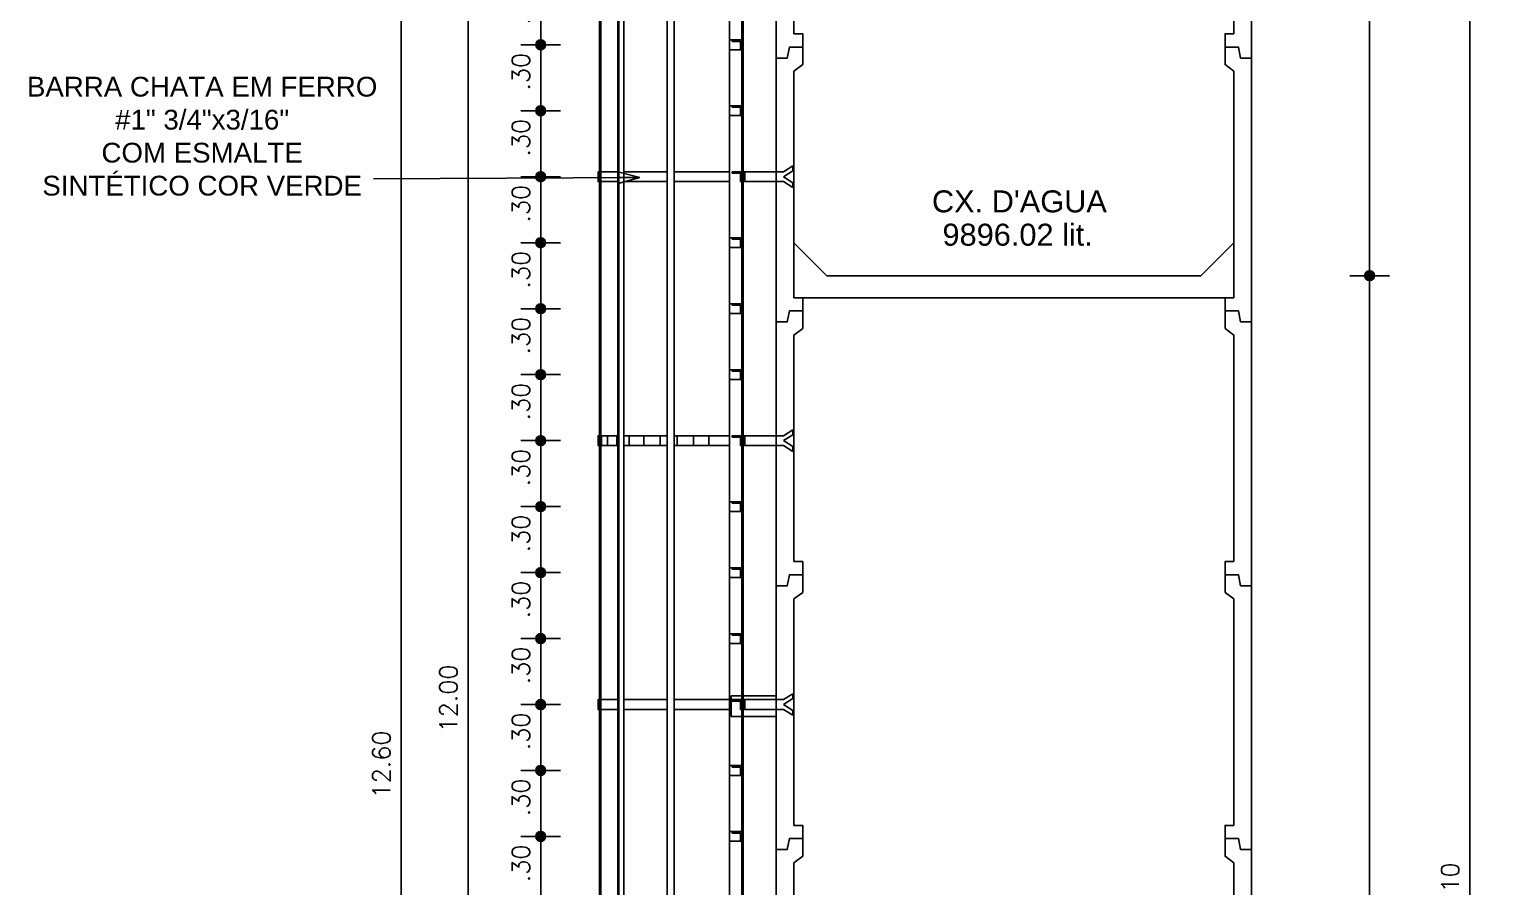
# Model space of a CAD drawing. Header units: millimetres. Extents: x 490 to 675, y -160 to -87.
# Drawn here: x 535.88 to 542.52, y -103.97 to -100.07 of the extents above; entities that cross this region are included whole.
import ezdxf
from ezdxf.enums import TextEntityAlignment as Align
from ezdxf.xclip import XClip

# ---------------------------------------------------------------- set-up
doc = ezdxf.new("R2010")
doc.units = ezdxf.units.MM
doc.header["$LTSCALE"] = 2.5
doc.header["$XCLIPFRAME"] = 2
doc.linetypes.add('DASHED2', pattern=[0.375, 0.25, -0.125])
doc.linetypes.add('HIDDEN2', pattern=[0.1875, 0.125, -0.0625])
for name, color, linetype in [('AN_TEXTOS', 2, 'Continuous'), ('ARQ_CORTE', 3, 'Continuous'), ('ARQ_ESTRUTURA', 6, 'Continuous'), ('ARQ_HAT', 8, 'Continuous'), ('ARQ_PROJEÇÃO', 8, 'DASHED2'), ('ARQ_VISTA1', 7, 'Continuous'), ('ARQ_VISTA2', 2, 'Continuous'), ('COTAS', 1, 'Continuous'), ('Leader', 1, 'Continuous'), ('TXAMB', 2, 'Continuous')]:
    doc.layers.add(name, color=color, linetype=linetype)
doc.styles.add('ARIAL', font='arial.ttf')
doc.styles.add('COTA50', font='ROMANS.shx')
doc.dimstyles.new('COTA50', dxfattribs={"dimtxt": 0.08, "dimasz": 0.09, "dimexe": 0.05, "dimexo": 0.95, "dimgap": 0.05, "dimtad": 1, "dimzin": 4, "dimdsep": 46, "dimtxsty": 'COTA50', "dimblk": 'bola', "dimcen": -0.1, "dimdle": 0.05, "dimse1": 1, "dimse2": 1, "dimclrd": 256, "dimclre": 3, "dimclrt": 2, "dimadec": 0, "dimazin": 0, "dimtfac": 1, "dimtix": 1, "dimtmove": 2, "dimatfit": 3, "dimldrblk": 'bola', "dimfxl": 1, "dimtvp": 1.25, "dimtolj": 1, "dimtzin": 4, "dimarcsym": 0})
doc.dimstyles.new('COTA50$7', dxfattribs={"dimtxt": 0.09, "dimasz": 0.1, "dimexe": 0.05, "dimexo": 0.95, "dimgap": 0.1, "dimtad": 1, "dimzin": 4, "dimdsep": 46, "dimtxsty": 'COTA50', "dimblk": 'USERTICK', "dimblk1": 'OPEN30', "dimblk2": 'OPEN30', "dimsah": 1, "dimcen": -0.1, "dimdle": 0.05, "dimse1": 1, "dimse2": 1, "dimclrd": 256, "dimclre": 3, "dimclrt": 2, "dimadec": 0, "dimazin": 0, "dimtfac": 1, "dimtix": 1, "dimtmove": 2, "dimatfit": 3, "dimldrblk": 'OPEN30', "dimfxl": 1, "dimtvp": 1.25, "dimtolj": 1, "dimtzin": 4, "dimarcsym": 0})

# ---------------------------------------------------------------- blocks, each defined once
blk = doc.blocks.new('Degrau_Corte3')
at = {"layer": 'ARQ_VISTA1'}
for p, q in [((-0.7973, 0.0221), (-0.7198, 0.0221)), ((-0.6928, 0.0221), (-0.4958, 0.0221)), ((-0.4641, 0.0221), (-0.2125, 0.0221)), ((-0.15, 0.0221), (0, 0.0221)), ((-0.1436, -0.0221), (-0.1436, 0.0221)), ((-0.7973, -0.0221), (-0.7198, -0.0221)), ((-0.6928, -0.0221), (-0.4958, -0.0221)), ((-0.4641, -0.0221), (-0.2125, -0.0221)), ((-0.15, -0.0221), (0, -0.0221))]:
    blk.add_line(p, q, dxfattribs=at)
at = {"layer": 'ARQ_VISTA2', "color": 3}
for points in [[(-0.8036, -0.0221), (-0.81, -0.0221), (-0.81, 0.0221), (-0.8036, 0.0221)], [(-0.2005, 0.0157), (-0.1627, 0.0157), (-0.1627, -0.0221), (-0.1563, -0.0221), (-0.1563, 0.0221), (-0.2005, 0.0221)]]:
    blk.add_lwpolyline(points, close=True, dxfattribs=at)
blk = doc.blocks.new('bola')
blk.add_hatch(color=0).paths.add_polyline_path([(-0.25, 0, 1), (0.25, 0, 1)])
at = {"color": 0}
for p, q in [((0, 1), (0, 0.25)), ((-1, 0), (-0.25, 0)), ((0.25, 0), (1, 0)), ((0, -0.25), (0, -1))]:
    blk.add_line(p, q, dxfattribs=at)
blk.add_circle((0, 0), 0.25, dxfattribs=at)
blk = doc.blocks.new('*D86')
at = {"layer": 'COTAS', "lineweight": -2}
for p, q in [((538.2024, -103.3522), (538.2024, -103.2622)), ((538.2024, -103.7422), (538.2024, -103.4422)), ((538.2024, -103.8322), (538.2024, -103.9222))]:
    blk.add_line(p, q, dxfattribs=at)
at = {"layer": 'DEFPOINTS', "color": 0}
for p in [(538.2024, -103.4422), (539.039, -103.4422), (539.1827, -103.7422)]:
    blk.add_point(p, dxfattribs=at)
at = {"layer": 'COTAS', "lineweight": -2, "xscale": 0.09, "yscale": 0.09, "zscale": 0.09}
for p, rotation in [((538.2024, -103.4422), 270), ((538.2024, -103.7422), 90)]:
    blk.add_blockref('bola', p, dxfattribs=dict(at, rotation=rotation))
at = {"layer": 'COTAS', "color": 2, "insert": (538.1124, -103.5922), "char_height": 0.08, "attachment_point": 5, "rotation": 90, "style": 'COTA50'}
blk.add_mtext('\\A1; .30', dxfattribs=at)
blk = doc.blocks.new('*D87')
at = {"layer": 'COTAS', "lineweight": -2}
for p, q in [((538.2024, -103.0522), (538.2024, -102.9622)), ((538.2024, -103.4422), (538.2024, -103.1422)), ((538.2024, -103.5322), (538.2024, -103.6222))]:
    blk.add_line(p, q, dxfattribs=at)
at = {"layer": 'DEFPOINTS', "color": 0}
for p in [(538.2024, -103.1422), (539.039, -103.1422), (539.1827, -103.4422)]:
    blk.add_point(p, dxfattribs=at)
at = {"layer": 'COTAS', "lineweight": -2, "xscale": 0.09, "yscale": 0.09, "zscale": 0.09}
for p, rotation in [((538.2024, -103.1422), 270), ((538.2024, -103.4422), 90)]:
    blk.add_blockref('bola', p, dxfattribs=dict(at, rotation=rotation))
at = {"layer": 'COTAS', "color": 2, "insert": (538.1124, -103.2922), "char_height": 0.08, "attachment_point": 5, "rotation": 90, "style": 'COTA50'}
blk.add_mtext('\\A1; .30', dxfattribs=at)
blk = doc.blocks.new('*D88')
at = {"layer": 'COTAS', "lineweight": -2}
for p, q in [((538.2024, -102.7522), (538.2024, -102.6622)), ((538.2024, -103.1422), (538.2024, -102.8422)), ((538.2024, -103.2322), (538.2024, -103.3222))]:
    blk.add_line(p, q, dxfattribs=at)
at = {"layer": 'DEFPOINTS', "color": 0}
for p in [(538.2024, -102.8422), (539.039, -102.8422), (539.1827, -103.1422)]:
    blk.add_point(p, dxfattribs=at)
at = {"layer": 'COTAS', "lineweight": -2, "xscale": 0.09, "yscale": 0.09, "zscale": 0.09}
for p, rotation in [((538.2024, -102.8422), 270), ((538.2024, -103.1422), 90)]:
    blk.add_blockref('bola', p, dxfattribs=dict(at, rotation=rotation))
at = {"layer": 'COTAS', "color": 2, "insert": (538.1124, -102.9922), "char_height": 0.08, "attachment_point": 5, "rotation": 90, "style": 'COTA50'}
blk.add_mtext('\\A1; .30', dxfattribs=at)
blk = doc.blocks.new('*D89')
at = {"layer": 'COTAS', "lineweight": -2}
for p, q in [((538.2024, -102.4522), (538.2024, -102.3622)), ((538.2024, -102.8422), (538.2024, -102.5422)), ((538.2024, -102.9322), (538.2024, -103.0222))]:
    blk.add_line(p, q, dxfattribs=at)
at = {"layer": 'DEFPOINTS', "color": 0}
for p in [(538.2024, -102.5422), (539.039, -102.5422), (539.1827, -102.8422)]:
    blk.add_point(p, dxfattribs=at)
at = {"layer": 'COTAS', "lineweight": -2, "xscale": 0.09, "yscale": 0.09, "zscale": 0.09}
for p, rotation in [((538.2024, -102.5422), 270), ((538.2024, -102.8422), 90)]:
    blk.add_blockref('bola', p, dxfattribs=dict(at, rotation=rotation))
at = {"layer": 'COTAS', "color": 2, "insert": (538.1124, -102.6922), "char_height": 0.08, "attachment_point": 5, "rotation": 90, "style": 'COTA50'}
blk.add_mtext('\\A1; .30', dxfattribs=at)
blk = doc.blocks.new('*D90')
at = {"layer": 'COTAS', "lineweight": -2}
for p, q in [((538.2024, -102.1522), (538.2024, -102.0622)), ((538.2024, -102.5422), (538.2024, -102.2422)), ((538.2024, -102.6322), (538.2024, -102.7222))]:
    blk.add_line(p, q, dxfattribs=at)
at = {"layer": 'DEFPOINTS', "color": 0}
for p in [(538.2024, -102.2422), (539.039, -102.2422), (539.1827, -102.5422)]:
    blk.add_point(p, dxfattribs=at)
at = {"layer": 'COTAS', "lineweight": -2, "xscale": 0.09, "yscale": 0.09, "zscale": 0.09}
for p, rotation in [((538.2024, -102.2422), 270), ((538.2024, -102.5422), 90)]:
    blk.add_blockref('bola', p, dxfattribs=dict(at, rotation=rotation))
at = {"layer": 'COTAS', "color": 2, "insert": (538.1124, -102.3922), "char_height": 0.08, "attachment_point": 5, "rotation": 90, "style": 'COTA50'}
blk.add_mtext('\\A1; .30', dxfattribs=at)
blk = doc.blocks.new('*D91')
at = {"layer": 'COTAS', "lineweight": -2}
for p, q in [((538.2024, -101.8522), (538.2024, -101.7622)), ((538.2024, -102.2422), (538.2024, -101.9422)), ((538.2024, -102.3322), (538.2024, -102.4222))]:
    blk.add_line(p, q, dxfattribs=at)
at = {"layer": 'DEFPOINTS', "color": 0}
for p in [(538.2024, -101.9422), (539.039, -101.9422), (539.1827, -102.2422)]:
    blk.add_point(p, dxfattribs=at)
at = {"layer": 'COTAS', "lineweight": -2, "xscale": 0.09, "yscale": 0.09, "zscale": 0.09}
for p, rotation in [((538.2024, -101.9422), 270), ((538.2024, -102.2422), 90)]:
    blk.add_blockref('bola', p, dxfattribs=dict(at, rotation=rotation))
at = {"layer": 'COTAS', "color": 2, "insert": (538.1124, -102.0922), "char_height": 0.08, "attachment_point": 5, "rotation": 90, "style": 'COTA50'}
blk.add_mtext('\\A1; .30', dxfattribs=at)
blk = doc.blocks.new('*D92')
at = {"layer": 'COTAS', "lineweight": -2}
for p, q in [((538.2024, -101.5522), (538.2024, -101.4622)), ((538.2024, -101.9422), (538.2024, -101.6422)), ((538.2024, -102.0322), (538.2024, -102.1222))]:
    blk.add_line(p, q, dxfattribs=at)
at = {"layer": 'DEFPOINTS', "color": 0}
for p in [(538.2024, -101.6422), (539.039, -101.6422), (539.1827, -101.9422)]:
    blk.add_point(p, dxfattribs=at)
at = {"layer": 'COTAS', "lineweight": -2, "xscale": 0.09, "yscale": 0.09, "zscale": 0.09}
for p, rotation in [((538.2024, -101.6422), 270), ((538.2024, -101.9422), 90)]:
    blk.add_blockref('bola', p, dxfattribs=dict(at, rotation=rotation))
at = {"layer": 'COTAS', "color": 2, "insert": (538.1124, -101.7922), "char_height": 0.08, "attachment_point": 5, "rotation": 90, "style": 'COTA50'}
blk.add_mtext('\\A1; .30', dxfattribs=at)
blk = doc.blocks.new('*D93')
at = {"layer": 'COTAS', "lineweight": -2}
for p, q in [((538.2024, -101.2522), (538.2024, -101.1622)), ((538.2024, -101.6422), (538.2024, -101.3422)), ((538.2024, -101.7322), (538.2024, -101.8222))]:
    blk.add_line(p, q, dxfattribs=at)
at = {"layer": 'DEFPOINTS', "color": 0}
for p in [(538.2024, -101.3422), (539.039, -101.3422), (539.1827, -101.6422)]:
    blk.add_point(p, dxfattribs=at)
at = {"layer": 'COTAS', "lineweight": -2, "xscale": 0.09, "yscale": 0.09, "zscale": 0.09}
for p, rotation in [((538.2024, -101.3422), 270), ((538.2024, -101.6422), 90)]:
    blk.add_blockref('bola', p, dxfattribs=dict(at, rotation=rotation))
at = {"layer": 'COTAS', "color": 2, "insert": (538.1124, -101.4922), "char_height": 0.08, "attachment_point": 5, "rotation": 90, "style": 'COTA50'}
blk.add_mtext('\\A1; .30', dxfattribs=at)
blk = doc.blocks.new('*D94')
at = {"layer": 'COTAS', "lineweight": -2}
for p, q in [((538.2024, -100.9522), (538.2024, -100.8622)), ((538.2024, -101.3422), (538.2024, -101.0422)), ((538.2024, -101.4322), (538.2024, -101.5222))]:
    blk.add_line(p, q, dxfattribs=at)
at = {"layer": 'DEFPOINTS', "color": 0}
for p in [(538.2024, -101.0422), (539.039, -101.0422), (539.1827, -101.3422)]:
    blk.add_point(p, dxfattribs=at)
at = {"layer": 'COTAS', "lineweight": -2, "xscale": 0.09, "yscale": 0.09, "zscale": 0.09}
for p, rotation in [((538.2024, -101.0422), 270), ((538.2024, -101.3422), 90)]:
    blk.add_blockref('bola', p, dxfattribs=dict(at, rotation=rotation))
at = {"layer": 'COTAS', "color": 2, "insert": (538.1124, -101.1922), "char_height": 0.08, "attachment_point": 5, "rotation": 90, "style": 'COTA50'}
blk.add_mtext('\\A1; .30', dxfattribs=at)
blk = doc.blocks.new('*D95')
at = {"layer": 'COTAS', "lineweight": -2}
for p, q in [((538.2024, -100.6522), (538.2024, -100.5622)), ((538.2024, -101.0422), (538.2024, -100.7422)), ((538.2024, -101.1322), (538.2024, -101.2222))]:
    blk.add_line(p, q, dxfattribs=at)
at = {"layer": 'DEFPOINTS', "color": 0}
for p in [(538.2024, -100.7422), (539.039, -100.7422), (539.1827, -101.0422)]:
    blk.add_point(p, dxfattribs=at)
at = {"layer": 'COTAS', "lineweight": -2, "xscale": 0.09, "yscale": 0.09, "zscale": 0.09}
for p, rotation in [((538.2024, -100.7422), 270), ((538.2024, -101.0422), 90)]:
    blk.add_blockref('bola', p, dxfattribs=dict(at, rotation=rotation))
at = {"layer": 'COTAS', "color": 2, "insert": (538.1124, -100.8922), "char_height": 0.08, "attachment_point": 5, "rotation": 90, "style": 'COTA50'}
blk.add_mtext('\\A1; .30', dxfattribs=at)
blk = doc.blocks.new('*D96')
at = {"layer": 'COTAS', "lineweight": -2}
for p, q in [((538.2024, -100.3522), (538.2024, -100.2622)), ((538.2024, -100.7422), (538.2024, -100.4422)), ((538.2024, -100.8322), (538.2024, -100.9222))]:
    blk.add_line(p, q, dxfattribs=at)
at = {"layer": 'DEFPOINTS', "color": 0}
for p in [(538.2024, -100.4422), (539.039, -100.4422), (539.1827, -100.7422)]:
    blk.add_point(p, dxfattribs=at)
at = {"layer": 'COTAS', "lineweight": -2, "xscale": 0.09, "yscale": 0.09, "zscale": 0.09}
for p, rotation in [((538.2024, -100.4422), 270), ((538.2024, -100.7422), 90)]:
    blk.add_blockref('bola', p, dxfattribs=dict(at, rotation=rotation))
at = {"layer": 'COTAS', "color": 2, "insert": (538.1124, -100.5922), "char_height": 0.08, "attachment_point": 5, "rotation": 90, "style": 'COTA50'}
blk.add_mtext('\\A1; .30', dxfattribs=at)
blk = doc.blocks.new('*D97')
at = {"layer": 'COTAS', "lineweight": -2}
for p, q in [((538.2024, -100.0522), (538.2024, -99.9622)), ((538.2024, -100.4422), (538.2024, -100.1422)), ((538.2024, -100.5322), (538.2024, -100.6222))]:
    blk.add_line(p, q, dxfattribs=at)
at = {"layer": 'DEFPOINTS', "color": 0}
for p in [(538.2024, -100.1422), (539.039, -100.1422), (539.1827, -100.4422)]:
    blk.add_point(p, dxfattribs=at)
at = {"layer": 'COTAS', "lineweight": -2, "xscale": 0.09, "yscale": 0.09, "zscale": 0.09}
for p, rotation in [((538.2024, -100.1422), 270), ((538.2024, -100.4422), 90)]:
    blk.add_blockref('bola', p, dxfattribs=dict(at, rotation=rotation))
at = {"layer": 'COTAS', "color": 2, "insert": (538.1124, -100.2922), "char_height": 0.08, "attachment_point": 5, "rotation": 90, "style": 'COTA50'}
blk.add_mtext('\\A1; .30', dxfattribs=at)
blk = doc.blocks.new('*D98')
at = {"layer": 'COTAS', "lineweight": -2}
for p, q in [((538.2024, -99.7522), (538.2024, -99.6622)), ((538.2024, -100.1422), (538.2024, -99.8422)), ((538.2024, -100.2322), (538.2024, -100.3222))]:
    blk.add_line(p, q, dxfattribs=at)
at = {"layer": 'DEFPOINTS', "color": 0}
for p in [(538.2024, -99.8422), (539.039, -99.8422), (539.1827, -100.1422)]:
    blk.add_point(p, dxfattribs=at)
at = {"layer": 'COTAS', "lineweight": -2, "xscale": 0.09, "yscale": 0.09, "zscale": 0.09}
for p, rotation in [((538.2024, -99.8422), 270), ((538.2024, -100.1422), 90)]:
    blk.add_blockref('bola', p, dxfattribs=dict(at, rotation=rotation))
at = {"layer": 'COTAS', "color": 2, "insert": (538.1124, -99.9922), "char_height": 0.08, "attachment_point": 5, "rotation": 90, "style": 'COTA50'}
blk.add_mtext('\\A1; .30', dxfattribs=at)
blk = doc.blocks.new('*D106')
at = {"layer": 'COTAS', "lineweight": -2}
blk.add_line((537.8728, -109.0522), (537.8728, -97.2322), dxfattribs=at)
at = {"layer": 'DEFPOINTS', "color": 0}
for p in [(537.8728, -97.1422), (538.4632, -97.1422), (538.3727, -109.1422)]:
    blk.add_point(p, dxfattribs=at)
at = {"layer": 'COTAS', "lineweight": -2, "xscale": 0.09, "yscale": 0.09, "zscale": 0.09}
for p, rotation in [((537.8728, -97.1422), 90), ((537.8728, -109.1422), 270)]:
    blk.add_blockref('bola', p, dxfattribs=dict(at, rotation=rotation))
at = {"layer": 'COTAS', "color": 2, "insert": (537.7828, -103.1422), "char_height": 0.08, "attachment_point": 5, "rotation": 90, "style": 'COTA50'}
blk.add_mtext('\\A1; 12.00', dxfattribs=at)
blk = doc.blocks.new('_OPEN30')
at = {"color": 0, "linetype": 'ByBlock', "ltscale": 0.5}
for p, q in [((-1, 0.268), (0, 0)), ((0, 0), (-1, -0.268)), ((0, 0), (-1, 0))]:
    blk.add_line(p, q, dxfattribs=at)
blk = doc.blocks.new('USERTICK')
at = {"color": 0}
for p, q in [((0, 1), (0, -1)), ((-1, 0), (1, 0))]:
    blk.add_line(p, q, dxfattribs=at)
blk.add_circle((0, 0), 0.25, dxfattribs=at)
blk = doc.blocks.new('Chumbador')
at = {"linetype": 'HIDDEN2'}
for p, q in [((0, 0), (0.033, 0)), ((0.033, 0), (0.0757, 0.0269)), ((0.033, -0.0221), (0.0757, 0.0048)), ((0.0757, 0.0269), (0.0757, 0.0048)), ((0, -0.0442), (0.033, -0.0442)), ((0.033, -0.0221), (0.0757, -0.049)), ((0.033, -0.0442), (0.0757, -0.071)), ((0.0757, -0.049), (0.0757, -0.071))]:
    blk.add_line(p, q, dxfattribs=at)
blk = doc.blocks.new('*D109')
at = {"layer": 'COTAS', "lineweight": -2}
for p, q in [((538.2024, -103.9522), (538.2024, -103.8622)), ((538.2024, -104.3422), (538.2024, -104.0422)), ((538.2024, -104.4322), (538.2024, -104.5222))]:
    blk.add_line(p, q, dxfattribs=at)
at = {"layer": 'DEFPOINTS', "color": 0}
for p in [(538.2024, -104.0422), (539.039, -104.0422), (539.1827, -104.3422)]:
    blk.add_point(p, dxfattribs=at)
at = {"layer": 'COTAS', "lineweight": -2, "xscale": 0.09, "yscale": 0.09, "zscale": 0.09}
for p, rotation in [((538.2024, -104.0422), 270), ((538.2024, -104.3422), 90)]:
    blk.add_blockref('bola', p, dxfattribs=dict(at, rotation=rotation))
at = {"layer": 'COTAS', "color": 2, "insert": (538.1124, -104.1922), "char_height": 0.08, "attachment_point": 5, "rotation": 90, "style": 'COTA50'}
blk.add_mtext('\\A1; .30', dxfattribs=at)
blk = doc.blocks.new('*D110')
at = {"layer": 'COTAS', "lineweight": -2}
for p, q in [((538.2024, -103.6522), (538.2024, -103.5622)), ((538.2024, -104.0422), (538.2024, -103.7422)), ((538.2024, -104.1322), (538.2024, -104.2222))]:
    blk.add_line(p, q, dxfattribs=at)
at = {"layer": 'DEFPOINTS', "color": 0}
for p in [(538.2024, -103.7422), (539.039, -103.7422), (539.1827, -104.0422)]:
    blk.add_point(p, dxfattribs=at)
at = {"layer": 'COTAS', "lineweight": -2, "xscale": 0.09, "yscale": 0.09, "zscale": 0.09}
for p, rotation in [((538.2024, -103.7422), 270), ((538.2024, -104.0422), 90)]:
    blk.add_blockref('bola', p, dxfattribs=dict(at, rotation=rotation))
at = {"layer": 'COTAS', "color": 2, "insert": (538.1124, -103.8922), "char_height": 0.08, "attachment_point": 5, "rotation": 90, "style": 'COTA50'}
blk.add_mtext('\\A1; .30', dxfattribs=at)
blk = doc.blocks.new('*D131')
at = {"layer": 'COTAS', "lineweight": -2}
blk.add_line((537.5684, -109.6522), (537.5684, -97.2322), dxfattribs=at)
at = {"layer": 'DEFPOINTS', "color": 0}
for p in [(537.5684, -97.1422), (538.4632, -97.1422), (539.0263, -109.7422)]:
    blk.add_point(p, dxfattribs=at)
at = {"layer": 'COTAS', "lineweight": -2, "xscale": 0.09, "yscale": 0.09, "zscale": 0.09}
for p, rotation in [((537.5684, -97.1422), 90), ((537.5684, -109.7422), 270)]:
    blk.add_blockref('bola', p, dxfattribs=dict(at, rotation=rotation))
at = {"layer": 'COTAS', "color": 2, "insert": (537.4784, -103.4422), "char_height": 0.08, "attachment_point": 5, "rotation": 90, "style": 'COTA50'}
blk.add_mtext('\\A1; 12.60', dxfattribs=at)
blk = doc.blocks.new('*D185')
at = {"layer": 'COTAS', "lineweight": -2}
blk.add_line((542.426, -110.5022), (542.426, -97.5822), dxfattribs=at)
at = {"layer": 'DEFPOINTS', "color": 0}
for p in [(541.4332, -97.4922), (542.426, -97.4922), (541.4332, -110.5922)]:
    blk.add_point(p, dxfattribs=at)
at = {"layer": 'COTAS', "lineweight": -2, "xscale": 0.09, "yscale": 0.09, "zscale": 0.09}
for p, rotation in [((542.426, -97.4922), 90), ((542.426, -110.5922), 270)]:
    blk.add_blockref('bola', p, dxfattribs=dict(at, rotation=rotation))
at = {"layer": 'COTAS', "color": 2, "insert": (542.336, -104.0422), "char_height": 0.08, "attachment_point": 5, "rotation": 90, "style": 'COTA50'}
blk.add_mtext('\\A1; 13.10', dxfattribs=at)
blk = doc.blocks.new('*D186')
at = {"layer": 'COTAS', "lineweight": -2}
blk.add_line((541.9697, -97.8822), (541.9697, -101.1022), dxfattribs=at)
at = {"layer": 'DEFPOINTS', "color": 0}
for p in [(541.3132, -97.7922), (541.2032, -101.1922), (541.9697, -101.1922)]:
    blk.add_point(p, dxfattribs=at)
at = {"layer": 'COTAS', "lineweight": -2, "xscale": 0.09, "yscale": 0.09, "zscale": 0.09}
for p, rotation in [((541.9697, -97.7922), 90), ((541.9697, -101.1922), 270)]:
    blk.add_blockref('bola', p, dxfattribs=dict(at, rotation=rotation))
at = {"layer": 'COTAS', "color": 2, "insert": (541.8797, -99.4922), "char_height": 0.08, "attachment_point": 5, "rotation": 90, "style": 'COTA50'}
blk.add_mtext('\\A1; 3.40', dxfattribs=at)
blk = doc.blocks.new('*D188')
at = {"layer": 'COTAS', "lineweight": -2}
blk.add_line((541.9697, -101.2822), (541.9697, -109.0522), dxfattribs=at)
at = {"layer": 'DEFPOINTS', "color": 0}
for p in [(541.2032, -101.1922), (541.3532, -109.1422), (541.9697, -109.1422)]:
    blk.add_point(p, dxfattribs=at)
at = {"layer": 'COTAS', "lineweight": -2, "xscale": 0.09, "yscale": 0.09, "zscale": 0.09}
for p, rotation in [((541.9697, -101.1922), 90), ((541.9697, -109.1422), 270)]:
    blk.add_blockref('bola', p, dxfattribs=dict(at, rotation=rotation))
at = {"layer": 'COTAS', "color": 2, "insert": (541.8797, -105.1672), "char_height": 0.08, "attachment_point": 5, "rotation": 90, "style": 'COTA50'}
blk.add_mtext('\\A1; 7.95', dxfattribs=at)

msp = doc.modelspace()

# ---------------------------------------------------------------- linework, layer by layer
at = {"layer": 'ARQ_CORTE', "color": 1}
msp.add_lwpolyline([(538.4695, -97.1201), (538.4695, -109.1643), (538.4759, -109.1643), (538.4759, -97.1201), (538.4695, -97.1201)], close=True, dxfattribs=at)
at = {"layer": 'ARQ_ESTRUTURA', "ltscale": 10}
for p, q in [((539.3532, -101.0422), (539.5032, -101.1922)), ((541.3532, -101.0422), (541.2032, -101.1922)), ((541.2032, -101.1922), (539.5032, -101.1922)), ((541.3532, -101.2922), (539.3932, -101.2922))]:
    msp.add_line(p, q, dxfattribs=at)
for points in [[(539.3532, -100.0922), (539.3532, -99.0622), (539.3932, -99.0322), (539.3932, -98.9522), (539.3332, -98.9522), (539.3232, -99.0022), (539.2732, -99.0022), (539.2732, -100.2022), (539.3232, -100.2022), (539.3332, -100.1522), (539.3932, -100.1522), (539.3932, -100.0922)], [(541.3532, -100.0922), (541.3532, -99.0622), (541.3132, -99.0322), (541.3132, -98.9522), (541.3732, -98.9522), (541.3832, -99.0022), (541.4332, -99.0022), (541.4332, -100.2022), (541.3832, -100.2022), (541.3732, -100.1522), (541.3132, -100.1522), (541.3132, -100.0922)], [(539.3532, -101.2922), (539.3532, -100.2622), (539.3932, -100.2322), (539.3932, -100.1522), (539.3332, -100.1522), (539.3232, -100.2022), (539.2732, -100.2022), (539.2732, -101.4022), (539.3232, -101.4022), (539.3332, -101.3522), (539.3932, -101.3522), (539.3932, -101.2922)], [(541.3532, -101.2922), (541.3532, -100.2622), (541.3132, -100.2322), (541.3132, -100.1522), (541.3732, -100.1522), (541.3832, -100.2022), (541.4332, -100.2022), (541.4332, -101.4022), (541.3832, -101.4022), (541.3732, -101.3522), (541.3132, -101.3522), (541.3132, -101.2922)], [(539.3532, -102.4922), (539.3532, -101.4622), (539.3932, -101.4322), (539.3932, -101.3522), (539.3332, -101.3522), (539.3232, -101.4022), (539.2732, -101.4022), (539.2732, -102.6022), (539.3232, -102.6022), (539.3332, -102.5522), (539.3932, -102.5522), (539.3932, -102.4922)], [(541.3532, -102.4922), (541.3532, -101.4622), (541.3132, -101.4322), (541.3132, -101.3522), (541.3732, -101.3522), (541.3832, -101.4022), (541.4332, -101.4022), (541.4332, -102.6022), (541.3832, -102.6022), (541.3732, -102.5522), (541.3132, -102.5522), (541.3132, -102.4922)], [(539.3532, -103.6922), (539.3532, -102.6622), (539.3932, -102.6322), (539.3932, -102.5522), (539.3332, -102.5522), (539.3232, -102.6022), (539.2732, -102.6022), (539.2732, -103.8022), (539.3232, -103.8022), (539.3332, -103.7522), (539.3932, -103.7522), (539.3932, -103.6922)], [(541.3532, -103.6922), (541.3532, -102.6622), (541.3132, -102.6322), (541.3132, -102.5522), (541.3732, -102.5522), (541.3832, -102.6022), (541.4332, -102.6022), (541.4332, -103.8022), (541.3832, -103.8022), (541.3732, -103.7522), (541.3132, -103.7522), (541.3132, -103.6922)], [(539.3532, -104.8922), (539.3532, -103.8622), (539.3932, -103.8322), (539.3932, -103.7522), (539.3332, -103.7522), (539.3232, -103.8022), (539.2732, -103.8022), (539.2732, -105.0022), (539.3232, -105.0022), (539.3332, -104.9522), (539.3932, -104.9522), (539.3932, -104.8922)], [(541.3532, -104.8922), (541.3532, -103.8622), (541.3132, -103.8322), (541.3132, -103.7522), (541.3732, -103.7522), (541.3832, -103.8022), (541.4332, -103.8022), (541.4332, -105.0022), (541.3832, -105.0022), (541.3732, -104.9522), (541.3132, -104.9522), (541.3132, -104.8922)]]:
    msp.add_lwpolyline(points, close=True, dxfattribs=at)
at = {"layer": 'ARQ_HAT'}
for p, q in [((538.4786, -101.9643), (538.4786, -101.9201)), ((538.5053, -101.9643), (538.5053, -101.9201)), ((538.5481, -101.9643), (538.5481, -101.9201)), ((538.6047, -101.9643), (538.6047, -101.9201)), ((538.6718, -101.9643), (538.6718, -101.9201)), ((538.7458, -101.9643), (538.7458, -101.9201)), ((538.8224, -101.9643), (538.8224, -101.9201)), ((538.8973, -101.9643), (538.8973, -101.9201)), ((538.9664, -101.9643), (538.9664, -101.9201))]:
    msp.add_line(p, q, dxfattribs=at)
at = {"layer": 'ARQ_VISTA1', "color": 1}
for p, q in [((539.0607, -109.7643), (539.0607, -96.8175)), ((539.1168, -109.7643), (539.1168, -96.8175)), ((538.5534, -109.1643), (538.5534, -97.1201)), ((538.5579, -109.1643), (538.5579, -97.1201)), ((538.5803, -109.1643), (538.5803, -97.1201)), ((538.7773, -109.1643), (538.7773, -97.1201)), ((538.8091, -109.1643), (538.8091, -97.1201))]:
    msp.add_line(p, q, dxfattribs=at)
at = {"layer": 'ARQ_VISTA1'}
msp.add_line((539.1232, -109.7643), (539.1232, -97.7201), dxfattribs=at)

# ---------------------------------------------------------------- block references
at = {"layer": 'ARQ_CORTE'}
for p in [(539.2732, -100.7422), (539.2732, -101.9422), (539.2732, -103.1422)]:
    msp.add_blockref('Degrau_Corte3', p, dxfattribs=at)
at = {"layer": 'ARQ_PROJEÇÃO', "color": 4}
for p in [(539.2732, -100.7201), (539.2732, -101.9201), (539.2732, -103.1201)]:
    msp.add_blockref('Chumbador', p, dxfattribs=at)
at = {"layer": 'ARQ_VISTA1'}
ref = msp.add_blockref('Degrau_Corte3', (539.2732, -100.1422), dxfattribs=at)
XClip(ref).set_block_clipping_path([(-0.2124739288, -0.022075), (-0.1499739288, 0.022075)])
ref = msp.add_blockref('Degrau_Corte3', (539.2732, -100.4422), dxfattribs=at)
XClip(ref).set_block_clipping_path([(-0.2124739288, -0.022075), (-0.1499739288, 0.022075)])
ref = msp.add_blockref('Degrau_Corte3', (539.2732, -101.0422), dxfattribs=at)
XClip(ref).set_block_clipping_path([(-0.2124739288, -0.022075), (-0.1499739288, 0.022075)])
ref = msp.add_blockref('Degrau_Corte3', (539.2732, -101.3422), dxfattribs=at)
XClip(ref).set_block_clipping_path([(-0.2124739288, -0.022075), (-0.1499739288, 0.022075)])
ref = msp.add_blockref('Degrau_Corte3', (539.2732, -101.6422), dxfattribs=at)
XClip(ref).set_block_clipping_path([(-0.2124739288, -0.022075), (-0.1499739288, 0.022075)])
ref = msp.add_blockref('Degrau_Corte3', (539.2732, -102.2422), dxfattribs=at)
XClip(ref).set_block_clipping_path([(-0.2124739288, -0.022075), (-0.1499739288, 0.022075)])
ref = msp.add_blockref('Degrau_Corte3', (539.2732, -102.5422), dxfattribs=at)
XClip(ref).set_block_clipping_path([(-0.2124739288, -0.022075), (-0.1499739288, 0.022075)])
ref = msp.add_blockref('Degrau_Corte3', (539.2732, -102.8422), dxfattribs=at)
XClip(ref).set_block_clipping_path([(-0.2124739288, -0.022075), (-0.1499739288, 0.022075)])
ref = msp.add_blockref('Degrau_Corte3', (539.2732, -103.1422), dxfattribs=at)
XClip(ref).set_block_clipping_path([(-0.2047969194, -0.0547990295), (0, 0.0389092814)])
ref = msp.add_blockref('Degrau_Corte3', (539.2732, -103.4422), dxfattribs=at)
XClip(ref).set_block_clipping_path([(-0.2124739288, -0.022075), (-0.1499739288, 0.022075)])
ref = msp.add_blockref('Degrau_Corte3', (539.2732, -103.7422), dxfattribs=at)
XClip(ref).set_block_clipping_path([(-0.2124739288, -0.022075), (-0.1499739288, 0.022075)])

# ---------------------------------------------------------------- texts
at = {"layer": 'AN_TEXTOS', "style": 'ARIAL'}
msp.add_text("CX. D'AGUA", height=0.1, dxfattribs=at).set_placement((540.7756, -100.9042), align=Align.RIGHT)
at = {"layer": 'AN_TEXTOS', "insert": (540.0285, -100.9557), "char_height": 0.1, "attachment_point": 1, "style": 'ARIAL'}
msp.add_mtext('9896.02 lit.', dxfattribs=at)
at = {"layer": 'TXAMB', "insert": (536.6637, -100.2876), "char_height": 0.09, "width": 9.265517, "attachment_point": 2, "style": 'ARIAL'}
msp.add_mtext('BARRA CHATA EM FERRO \\P#1" 3/4"x3/16" \\PCOM ESMALTE \\PSINTÉTICO COR VERDE', dxfattribs=at)

# ---------------------------------------------------------------- dimensions: what is measured, and where the dimension line sits
at = {"layer": 'COTAS'}
for base, p1, p2, picture, middle in [((537.5684, -97.1422), (539.0263, -109.7422), (538.4632, -97.1422), '*D131', (537.4784, -103.4422)), ((537.8728, -97.1422), (538.3727, -109.1422), (538.4632, -97.1422), '*D106', (537.7828, -103.1422)), ((542.426, -97.4922), (541.4332, -110.5922), (541.4332, -97.4922), '*D185', (542.336, -104.0422)), ((541.9697, -101.1922), (541.3132, -97.7922), (541.2032, -101.1922), '*D186', (541.8797, -99.4922)), ((538.2024, -99.8422), (539.1827, -100.1422), (539.039, -99.8422), '*D98', (538.1124, -99.9922)), ((538.2024, -100.1422), (539.1827, -100.4422), (539.039, -100.1422), '*D97', (538.1124, -100.2922)), ((538.2024, -100.4422), (539.1827, -100.7422), (539.039, -100.4422), '*D96', (538.1124, -100.5922)), ((538.2024, -100.7422), (539.1827, -101.0422), (539.039, -100.7422), '*D95', (538.1124, -100.8922)), ((538.2024, -101.0422), (539.1827, -101.3422), (539.039, -101.0422), '*D94', (538.1124, -101.1922)), ((538.2024, -101.3422), (539.1827, -101.6422), (539.039, -101.3422), '*D93', (538.1124, -101.4922)), ((541.9697, -109.1422), (541.2032, -101.1922), (541.3532, -109.1422), '*D188', (541.8797, -105.1672)), ((538.2024, -101.6422), (539.1827, -101.9422), (539.039, -101.6422), '*D92', (538.1124, -101.7922)), ((538.2024, -101.9422), (539.1827, -102.2422), (539.039, -101.9422), '*D91', (538.1124, -102.0922)), ((538.2024, -102.2422), (539.1827, -102.5422), (539.039, -102.2422), '*D90', (538.1124, -102.3922)), ((538.2024, -102.5422), (539.1827, -102.8422), (539.039, -102.5422), '*D89', (538.1124, -102.6922)), ((538.2024, -102.8422), (539.1827, -103.1422), (539.039, -102.8422), '*D88', (538.1124, -102.9922)), ((538.2024, -103.1422), (539.1827, -103.4422), (539.039, -103.1422), '*D87', (538.1124, -103.2922)), ((538.2024, -103.4422), (539.1827, -103.7422), (539.039, -103.4422), '*D86', (538.1124, -103.5922)), ((538.2024, -103.7422), (539.1827, -104.0422), (539.039, -103.7422), '*D110', (538.1124, -103.8922)), ((538.2024, -104.0422), (539.1827, -104.3422), (539.039, -104.0422), '*D109', (538.1124, -104.1922))]:
    dim = msp.add_linear_dim(base=base, p1=p1, p2=p2, angle=90, dimstyle='COTA50', override={"dimpost": ' <>'}, dxfattribs=at)
    dim.commit()
    dim.dimension.update_dxf_attribs({"geometry": picture, "text_midpoint": middle})

# ---------------------------------------------------------------- leaders
at = {"layer": 'Leader'}
msp.add_leader([(538.6537, -100.7456), (537.4424, -100.7523)], dimstyle='COTA50$7', dxfattribs=at)

doc.saveas('drawing.dxf')
